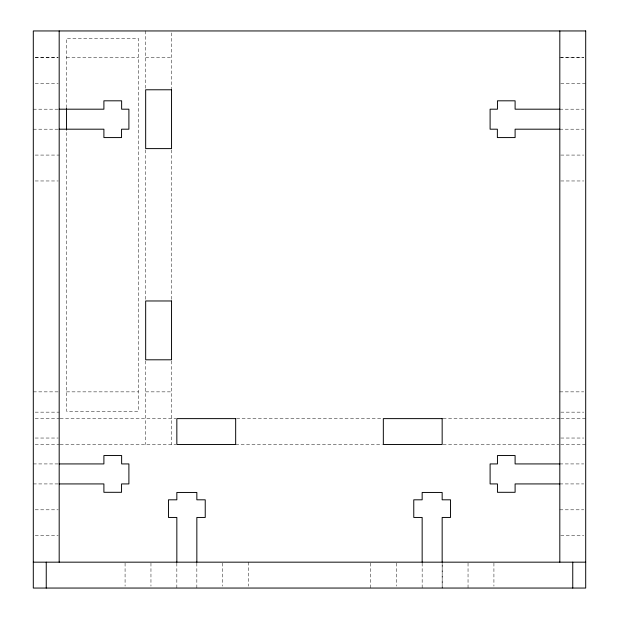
<?xml version="1.0" encoding="UTF-8"?>
<svg xmlns="http://www.w3.org/2000/svg" width="619" height="619" viewBox="0 0 619 619"><rect width="100%" height="100%" fill="white"/><g stroke="black" fill="none" stroke-linecap="round" stroke-linejoin="round"><path stroke-width="0.46" stroke-dasharray="3.1 2.32" d="M35.221 57.42L58.232 57.42M560.768 57.42L583.779 57.42M35.221 57.714L58.232 57.714M66.543 57.714L138.308 57.714M145.666 57.714L171.548 57.714M559.816 57.714L583.779 57.714M35.221 83.31L58.232 83.31M560.768 83.31L585.698 83.31M33.302 109.192L58.232 109.192M559.816 109.192L583.779 109.192M33.302 129.193L58.232 129.193M559.816 129.193L583.779 129.193M35.221 155.075L59.184 155.075M560.768 155.075L583.779 155.075M35.221 180.965L58.232 180.965M560.768 180.965L583.779 180.965M33.302 391.858L58.232 391.858M66.543 391.858L138.308 391.858M145.666 391.858L171.548 391.858M559.816 391.858L583.779 391.858M35.221 412.153L59.184 412.153M560.768 412.153L583.779 412.153M35.221 418.622L59.184 418.622M60.151 418.622L175.881 418.622M236.636 418.622L382.364 418.622M443.119 418.622L559.816 418.622M560.768 418.622L585.698 418.622M35.221 438.035L58.232 438.035M560.768 438.035L583.779 438.035M35.221 444.512L59.184 444.512M60.151 444.512L175.881 444.512M235.669 444.512L382.364 444.512M443.119 444.512L558.849 444.512M560.768 444.512L585.698 444.512M33.302 463.925L58.232 463.925M559.816 463.925L583.779 463.925M33.302 483.926L58.232 483.926M559.816 483.926L583.779 483.926M35.221 509.808L58.232 509.808M559.816 509.808L583.779 509.808M35.221 535.69L58.232 535.69M560.768 535.69L583.779 535.69M493.923 563.128L493.923 586.131M468.041 563.128L468.041 588.05M422.158 563.128L422.158 588.05M396.268 563.128L396.268 586.131M370.386 563.128L370.386 588.05M248.614 562.168L248.614 586.131M222.732 563.128L222.732 586.131M196.842 563.128L196.842 588.05M176.841 563.128L176.841 588.05M171.548 32.877L171.548 88.811M171.548 149.883L171.548 299.689M171.548 360.939L171.548 444.512M150.959 563.128L150.959 586.131M145.666 30.95L145.666 88.811M145.666 149.883L145.666 299.689M145.666 360.939L145.666 444.512M125.077 563.128L125.077 586.131M66.543 107.876L66.543 38.301L138.308 38.301L138.308 411.271L66.543 411.271L66.543 130.679M442.159 588.05L442.159 563.128L442.152 588.05"/><path stroke-width="0.93" d="M59.184 109.192L103.899 109.192L103.899 100.812L121.633 100.812L121.633 109.192L128.899 109.192L128.899 129.193L121.548 129.193L121.548 137.573L103.899 137.573L103.899 129.193L59.184 129.193M559.816 109.192L515.101 109.192L515.101 100.812L497.452 100.812L497.452 109.192L490.101 109.192L490.101 129.193L497.366 129.193L497.366 137.573L515.101 137.573L515.101 129.193L559.816 129.193M59.184 463.925L103.899 463.925L103.899 455.538L121.633 455.538L121.633 463.925L128.899 463.925L128.899 483.926L121.548 483.926L121.548 492.306L103.899 492.306L103.899 483.926L59.184 483.926M559.816 463.925L515.101 463.925L515.101 455.538L497.452 455.538L497.452 463.925L490.101 463.925L490.101 483.926L497.452 483.926L497.452 492.306L515.101 492.306L515.101 483.926L559.816 483.926M33.302 562.168L585.698 562.168M572.753 562.168L572.753 588.05M559.816 30.95L559.816 562.168M442.159 562.168L442.159 517.453L450.539 517.453L450.539 499.812L442.159 499.812L442.159 492.453L422.158 492.453L422.158 499.812L413.771 499.812L413.771 517.453L422.158 517.453L422.158 562.168M196.842 562.168L196.842 517.453L205.229 517.453L205.229 499.812L196.842 499.812L196.842 492.453L176.841 492.453L176.841 499.812L168.461 499.812L168.461 517.453L176.841 517.453L176.841 562.168M66.543 108.573L66.543 130.098M59.184 30.95L59.184 562.168M46.247 562.168L46.247 588.05M585.698 30.95L33.302 30.95L33.302 588.05L585.698 588.05L585.698 30.95M171.548 89.778L145.666 89.778L145.666 148.606L171.548 148.606L171.548 89.778M171.548 300.973L145.666 300.973L145.666 359.801L171.548 359.801L171.548 300.973M235.669 418.622L176.841 418.622L176.841 444.512L235.669 444.512L235.669 418.622M442.159 418.622L383.331 418.622L383.331 444.512L442.159 444.512L442.159 418.622"/></g></svg>
